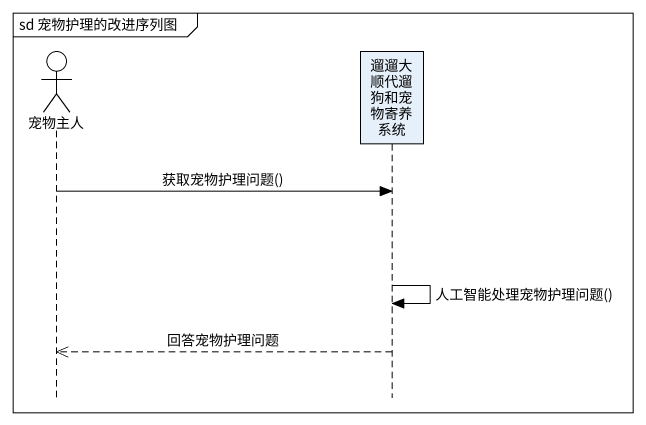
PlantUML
@startuml
mainframe sd 宠物护理的改进序列图
hide footbox
actor 宠物主人
participant 遛遛大顺代遛狗和宠物寄养系统

宠物主人 -> 遛遛大顺代遛狗和宠物寄养系统 : 获取宠物护理问题()
遛遛大顺代遛狗和宠物寄养系统 -> 遛遛大顺代遛狗和宠物寄养系统 : 人工智能处理宠物护理问题()
遛遛大顺代遛狗和宠物寄养系统 -->> 宠物主人 : 回答宠物护理问题
@enduml
